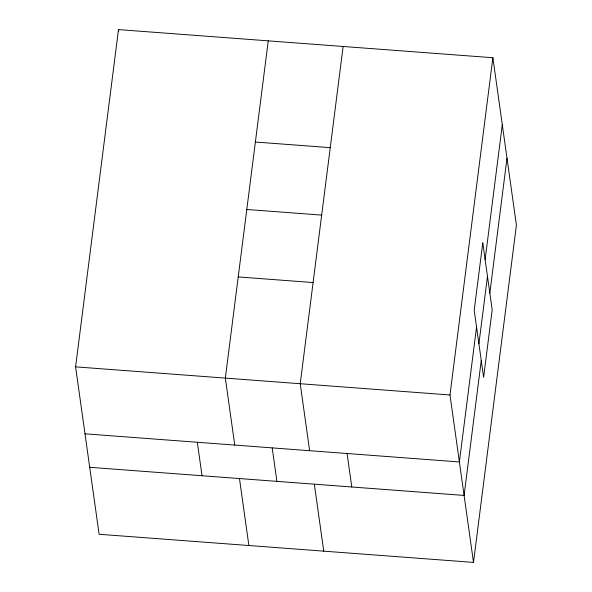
<?xml version="1.0" encoding="UTF-8"?>
<svg xmlns="http://www.w3.org/2000/svg" width="592" height="592" viewBox="0 0 592 592"><rect width="100%" height="100%" fill="white"/><g stroke="black" fill="none" stroke-linecap="round" stroke-linejoin="round"><path stroke-width="0.89" d="M75.591 366.855L118.496 29.6L492.884 57.727L516.409 225.145L473.504 562.4L99.116 534.273L75.591 366.855L449.979 394.982L473.504 562.4M268.25 40.848L225.345 378.11L234.758 445.073M343.123 46.479L300.225 383.734L309.631 450.697M449.979 394.982L492.884 57.727M476.553 327.05L459.392 461.952L85.004 433.825M485.129 259.599L502.29 124.697M478.906 343.789L487.482 276.338M481.259 360.528L464.098 495.43L89.71 467.303M489.836 293.077L506.996 158.175M255.374 142.028L330.255 147.652M246.797 209.479L321.678 215.103M238.213 276.93L313.094 282.554M347.075 453.509L351.781 486.994M314.337 484.182L323.75 551.152M272.194 447.885L276.901 481.37M239.464 478.558L248.877 545.521M197.321 442.261L202.02 475.746M118.496 29.6L118.748 31.413M482.776 242.853L474.199 310.304L483.612 377.274L492.189 309.823L482.776 242.853"/></g></svg>
